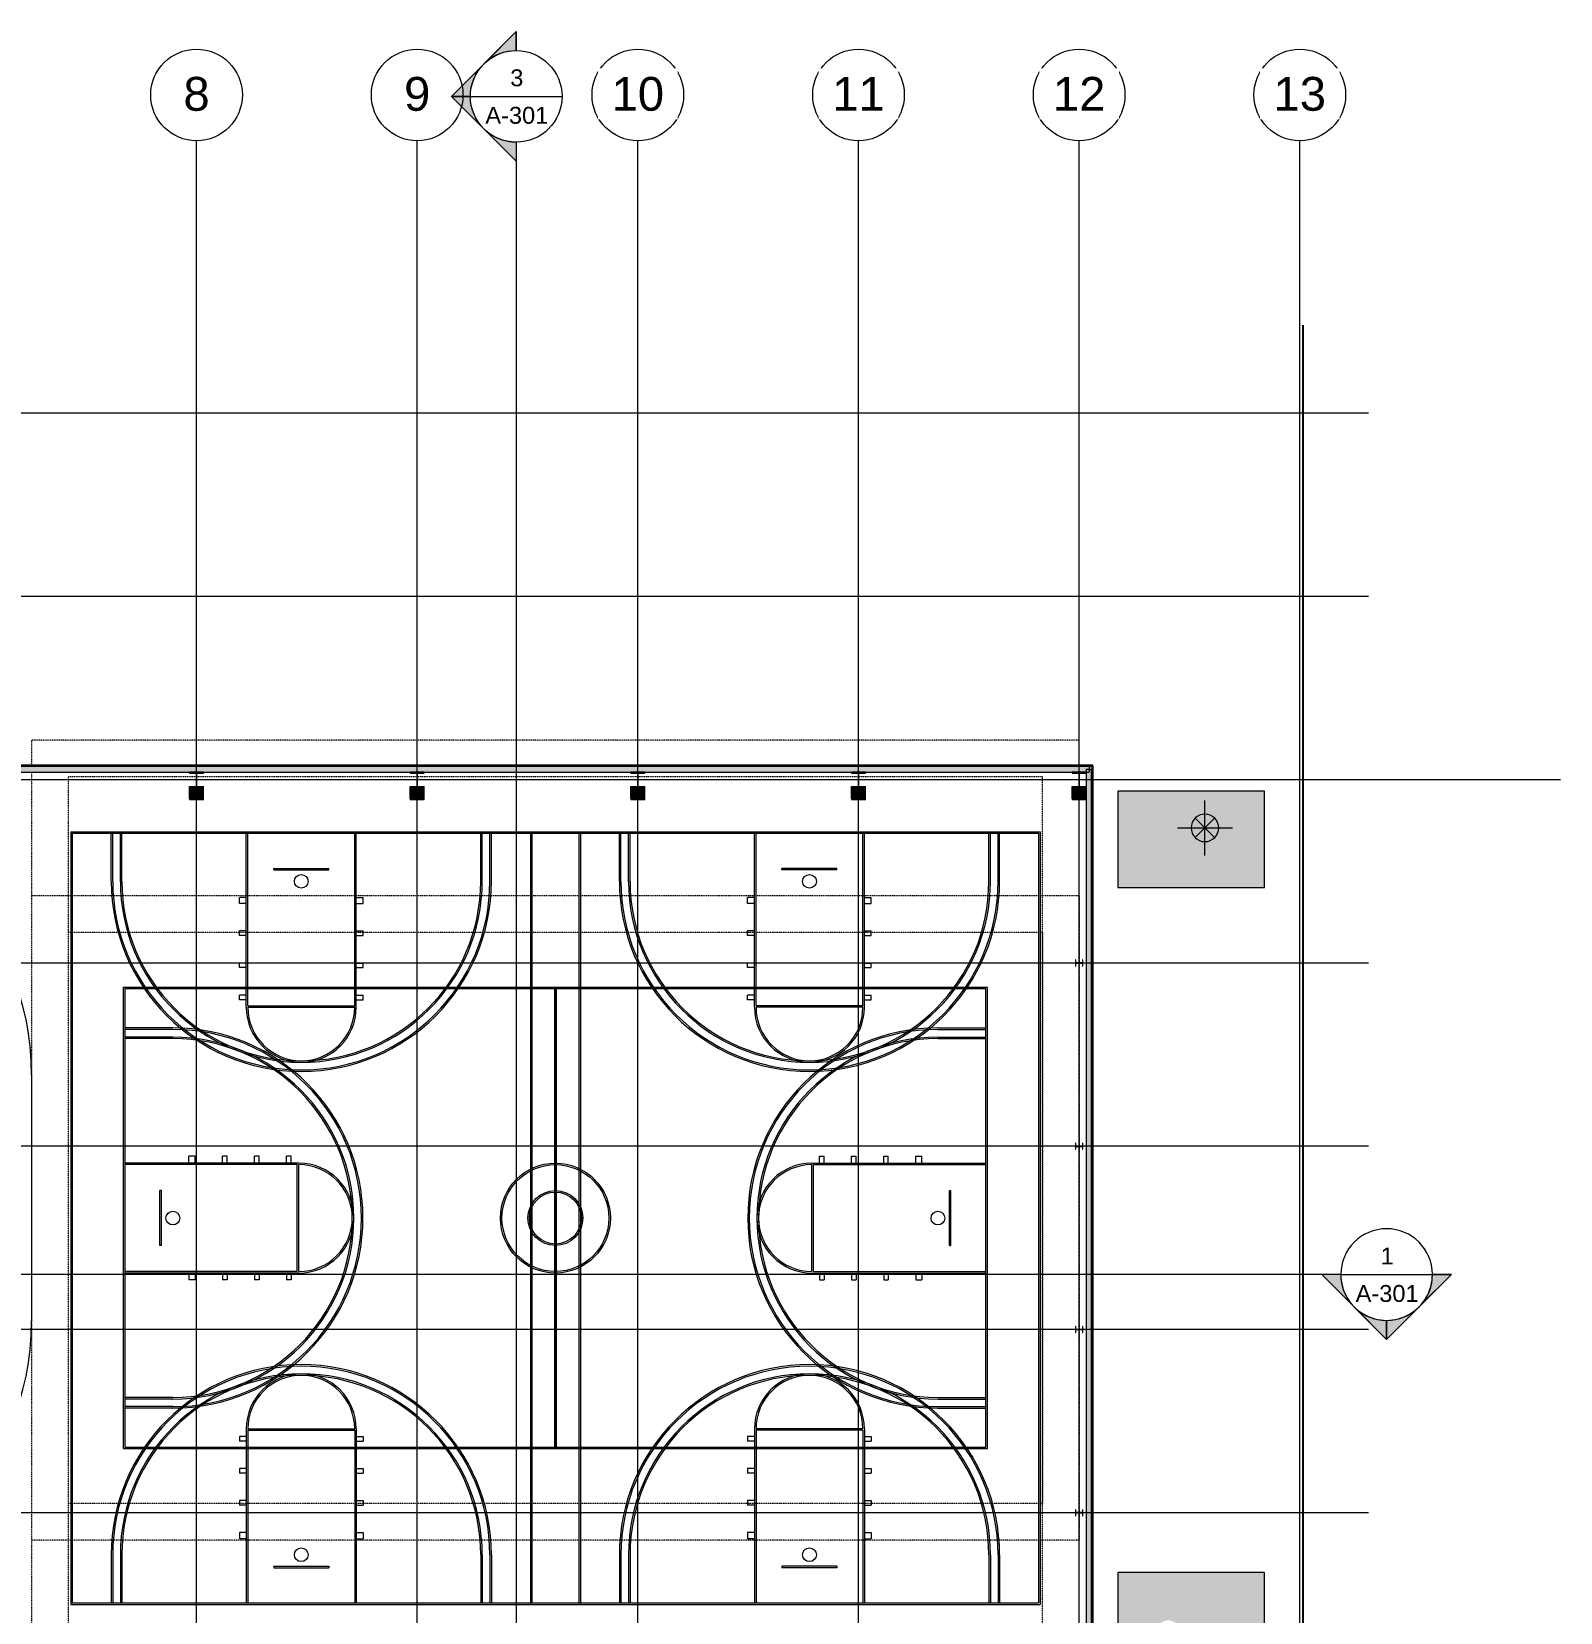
# Model space of a CAD drawing. Header units: inches. Extents: x 22011 to 32682, y -23296 to -20170.
# Drawn here: x 30680 to 32682, y -22241 to -20170 of the extents above; entities that cross this region are included whole.
import ezdxf

# ---------------------------------------------------------------- set-up
doc = ezdxf.new("R2010")
doc.units = ezdxf.units.IN
doc.header["$MEASUREMENT"] = 0
for name, pattern in [('Dash 1_16_', [0.125, 0.0625, -0.0625]), ('Grid Line 1_2_', [0.875, 0.5, -0.125, 0.125, -0.125]), ('Hidden', [0.28125, 0.1875, -0.09375])]:
    doc.linetypes.add(name, pattern=pattern)
for name, color, linetype, lineweight in [('A-DETL', 90, 'Continuous', 9), ('A-PROP-SBCK', 71, 'Hidden', 25), ('A-WALL', 113, 'Continuous', 9), ('C-TOPO', 7, 'Continuous', 9), ('G-ANNO-SYMB', 111, 'Continuous', 9), ('M-EQPM', 50, 'Continuous', 9), ('M-HVAC-DUCT-ANNO', 70, 'Continuous', 9), ('M-HVAC-DUCT-CNTR', 70, 'Continuous', 9), ('S-BEAM', 12, 'Continuous', 9), ('S-COLS', 52, 'Continuous', 9), ('S-GRID', 1, 'Continuous', 9), ('S-GRID-IDEN', 1, 'Continuous', 9)]:
    doc.layers.add(name, color=color, linetype=linetype, lineweight=lineweight)
doc.styles.add('Arial', font='arial.ttf', dxfattribs={"height": 44.258982})
doc.styles.add('Arial_1', font='arial.ttf', dxfattribs={"height": 22.129491})
pattern_1 = [(45, (6076.408, 0), (-23.758788, 23.758788), []), (45, (6076.408, 36), (-23.758788, 23.758788), [])]

# ---------------------------------------------------------------- blocks, each defined once
blk = doc.blocks.new('Mechanical Equipment 1 - Mechanical Equipment 1-405455-Roof Low')
at = {"layer": 'M-EQPM'}
h = blk.add_hatch(color=256, dxfattribs=at)
h.paths.add_polyline_path([(26026.2, -22314.1), (26218.3, -22314.1), (26218.3, -22188.1), (26026.2, -22188.1), (26026.2, -22259.2)], flags=0)
h.paths.add_polyline_path([(26092.1, -22281), (26089.5, -22280.8), (26087, -22280.1), (26084.6, -22279), (26082.5, -22277.5), (26080.6, -22275.7), (26079.1, -22273.5), (26078, -22271.1), (26077.4, -22268.6), (26077.1, -22266), (26077.4, -22263.4), (26078, -22260.9), (26079.1, -22258.5), (26080.6, -22256.4), (26082.5, -22254.5), (26084.6, -22253), (26087, -22251.9), (26089.5, -22251.2), (26092.1, -22251), (26094.7, -22251.2), (26097.3, -22251.9), (26099.6, -22253), (26101.8, -22254.5), (26103.6, -22256.4), (26105.1, -22258.5), (26106.2, -22260.9), (26106.9, -22263.4), (26107.1, -22266), (26106.8, -22268.9), (26106.2, -22271.1), (26105.1, -22273.5), (26103.6, -22275.7), (26101.8, -22277.5), (26099.6, -22279), (26097.3, -22280.1), (26094.7, -22280.8)], flags=0)
for p, q in [((26218.3, -22188.1), (26026.2, -22188.1)), ((26026.2, -22188.1), (26026.2, -22314.1)), ((26218.3, -22314.1), (26218.3, -22188.1)), ((26026.2, -22314.1), (26218.3, -22314.1))]:
    blk.add_line(p, q, dxfattribs=at)
blk = doc.blocks.new('Mechanical Equipment 2 - Mechanical Equipment 1-405507-Roof Low')
at = {"layer": 'M-EQPM'}
blk.add_hatch(color=256, dxfattribs=at).paths.add_polyline_path([(26218.3, -22314.1), (26218.3, -22188.1), (26026.2, -22188.1), (26026.2, -22314.1), (26097.9, -22314.1)], flags=0)
for p, q in [((26218.3, -22188.1), (26026.2, -22188.1)), ((26026.2, -22188.1), (26026.2, -22314.1)), ((26218.3, -22314.1), (26218.3, -22188.1)), ((26026.2, -22314.1), (26218.3, -22314.1))]:
    blk.add_line(p, q, dxfattribs=at)
blk = doc.blocks.new('Girt_Z - 8_D-559302-Roof Low')
at = {"layer": 'S-BEAM'}
blk.add_hatch(color=256, dxfattribs=at).paths.add_polyline_path([(25992.4, -22339.1), (25992.5, -22339.1), (25992.4, -22336.7)], flags=0)
blk.add_line((25992.5, -22339.1), (25992.5, -21143.6), dxfattribs=at)
blk = doc.blocks.new('Girt_Z - 8_D-559303-Roof Low')
at = {"layer": 'S-BEAM'}
for points in [[(25988.4, -21132.6), (25988.4, -21132.1), (22792, -21132.1), (22792, -21132.6), (25964.9, -21132.6)], [(25988.4, -21139.9), (25988.4, -21132.7), (22792, -21132.7), (22792, -21139.9), (25981.6, -21139.9)], [(25988.4, -21132.7), (25988.4, -21132.6), (25964.9, -21132.7)], [(25964.9, -21140.1), (25984.5, -21140), (25984.6, -21139.9), (24369, -21139.9), (22792, -21140), (22792, -21140.1), (25831.9, -21140.1)]]:
    blk.add_hatch(color=256, dxfattribs=at).paths.add_polyline_path(points, flags=0)
for p, q in [((25988.4, -21132.1), (22792, -21132.1)), ((25988.4, -21132.6), (22792, -21132.6)), ((25988.4, -21132.7), (22792, -21132.7)), ((25988.4, -21132.1), (25988.4, -21132.6)), ((25988.4, -21132.6), (25988.4, -21132.7)), ((25988.4, -21132.7), (25988.4, -21139.9)), ((22792, -21140.1), (25988.4, -21140.1))]:
    blk.add_line(p, q, dxfattribs=at)
blk = doc.blocks.new('Girt_Z - 8_D-559299-Roof Low')
at = {"layer": 'S-BEAM'}
for points in [[(25991.7, -22364.1), (25991.7, -21136.1), (25984.6, -21136.1), (25984.6, -22364.1)], [(25992.4, -22364.1), (25992.4, -21136.1), (25991.8, -21136.1), (25991.8, -22364.1)], [(25984.6, -22360.2), (25984.5, -21140), (25984.4, -21140.1), (25984.4, -22360.1), (25984.5, -22360.1)], [(25991.7, -22364.1), (25991.8, -22364.1), (25991.7, -22356.1)]]:
    blk.add_hatch(color=256, dxfattribs=at).paths.add_polyline_path(points, flags=0)
for p, q in [((25984.4, -21136.1), (25984.4, -22364.1)), ((25984.6, -21136.1), (25991.7, -21136.1)), ((25991.7, -21136.1), (25991.8, -21136.1)), ((25991.7, -22364.1), (25991.7, -21136.1)), ((25991.8, -21136.1), (25992.4, -21136.1)), ((25991.8, -22364.1), (25991.8, -21136.1)), ((25992.4, -22364.1), (25992.4, -21136.1)), ((25991.7, -22364.1), (25984.6, -22364.1)), ((25991.8, -22364.1), (25991.7, -22364.1)), ((25992.4, -22364.1), (25991.8, -22364.1))]:
    blk.add_line(p, q, dxfattribs=at)
blk = doc.blocks.new('Grid - Grid Head - Circle-14747-Roof Low')
at = {"layer": 'S-GRID-IDEN'}
blk.add_circle((0, 0), 0.25, dxfattribs=at)
blk = doc.blocks.new('Section - Section Head - Filled-1526-Roof Low')
at = {"layer": 'G-ANNO-SYMB'}
h = blk.add_hatch(color=256, dxfattribs=at)
edge = h.paths.add_edge_path(flags=0)
edge.add_line((-0.4268, 0.1768), (-0.25, 0.3536))
edge.add_line((-0.25, 0.3536), (-0.25, 0.25))
edge.add_arc((-0.25, 0), 0.25, 90, 135)
h = blk.add_hatch(color=256, dxfattribs=at)
edge = h.paths.add_edge_path(flags=0)
edge.add_arc((-0.25, 0), 0.25, 45, 90)
edge.add_line((-0.25, 0.25), (-0.25, 0.3536))
edge.add_line((-0.25, 0.3536), (-0.0732, 0.1768))
h = blk.add_hatch(color=256, dxfattribs=at)
edge = h.paths.add_edge_path(flags=0)
edge.add_arc((-0.25, 0), 0.2503, 137.9216, 180)
edge.add_line((-0.5003, 0), (-0.6036, 0))
edge.add_line((-0.6036, 0), (-0.4358, 0.1678))
h = blk.add_hatch(color=256, dxfattribs=at)
edge = h.paths.add_edge_path(flags=0)
edge.add_line((-0.0642, 0.1678), (0.1036, 0))
edge.add_line((0.1036, 0), (0.0003, 0))
edge.add_arc((-0.25, 0), 0.2503, 0, 42.0784)
for p, q in [((-0.25, 0.3536), (-0.6036, 0)), ((-0.25, 0.3536), (-0.4268, 0.1768)), ((-0.25, 0.3536), (0.1036, 0)), ((-0.25, 0.25), (-0.25, 0.3536)), ((-0.0732, 0.1768), (-0.25, 0.3536)), ((-0.25, 0.3536), (-0.25, 0.25)), ((-0.4358, 0.1678), (-0.6036, 0)), ((0.1036, 0), (-0.0642, 0.1678)), ((-0.6036, 0), (-0.5003, 0)), ((0.0003, 0), (0.1036, 0)), ((-0.5, 0), (-0.6036, 0)), ((0, 0), (0.1036, 0))]:
    blk.add_line(p, q, dxfattribs=at)
for radius, start, end in [(0.25, 360, 180), (0.25, 90, 135), (0.25, 45, 90), (0.2503, 137.9216, 180), (0.2503, 0, 42.0784), (0.25, 180, 360)]:
    blk.add_arc((-0.25, 0), radius, start, end, dxfattribs=at)

msp = doc.modelspace()

# ---------------------------------------------------------------- hatches: boundary and pattern name
at = {"layer": 'A-WALL', "transparency": 33554611}
for points in [[(32068.8, -21132.1), (32069.6, -21132.1), (32069.6, -21131.3), (28859.9, -21131.3), (28859.9, -21132.1), (32064.8, -21132.1)], [(32068.8, -22368.1), (32069.6, -22368.1), (32069.6, -21132.1), (32068.8, -21132.1), (32068.8, -22365.7)]]:
    msp.add_hatch(color=256, dxfattribs=at).paths.add_polyline_path(points, flags=0)
at = {"layer": 'M-HVAC-DUCT-ANNO'}
msp.add_hatch(color=256, dxfattribs=at).paths.add_polyline_path([(32218.1, -21231), (32221, -21230.5), (32223.8, -21229.5), (32226.5, -21228.1), (32228.8, -21226.3), (32230.8, -21224.1), (32232.4, -21221.6), (32233.6, -21218.9), (32234.4, -21216), (32234.6, -21213.1), (32234.4, -21210.1), (32233.6, -21207.2), (32232.4, -21204.5), (32230.8, -21202), (32228.8, -21199.8), (32226.5, -21198), (32223.8, -21196.6), (32221, -21195.6), (32218.1, -21195.1), (32215.1, -21195.1), (32212.2, -21195.6), (32209.4, -21196.6), (32206.8, -21198), (32204.4, -21199.8), (32202.4, -21202), (32200.8, -21204.5), (32199.6, -21207.2), (32198.9, -21210.1), (32198.6, -21213.1), (32198.9, -21216), (32199.6, -21218.9), (32200.8, -21221.6), (32202.4, -21224.1), (32204.4, -21226.3), (32206.8, -21228.1), (32209.4, -21229.5), (32212.2, -21230.5), (32215.1, -21231)], flags=0)
at = {"layer": 'S-COLS'}
h = msp.add_hatch(dxfattribs=at)
h.set_pattern_fill('FP_3', color=256, style=0, pattern_type=2)
h.set_pattern_definition(pattern_1)
h.paths.add_polyline_path([(30904.8, -21141.3), (30904.8, -21140.1), (30886.8, -21140.1), (30886.8, -21141.3)], flags=0)
h = msp.add_hatch(dxfattribs=at)
h.set_pattern_fill('FP_3', color=256, style=0, pattern_type=2)
h.set_pattern_definition(pattern_1)
h.paths.add_polyline_path([(30896.4, -21174.8), (30896.4, -21141.3), (30895.2, -21141.3), (30895.2, -21174.8)], flags=0)
h = msp.add_hatch(dxfattribs=at)
h.set_pattern_fill('FP_3', color=256, style=0, pattern_type=2)
h.set_pattern_definition(pattern_1)
h.paths.add_polyline_path([(31193.8, -21141.3), (31193.8, -21140.1), (31175.8, -21140.1), (31175.8, -21141.3)], flags=0)
h = msp.add_hatch(dxfattribs=at)
h.set_pattern_fill('FP_3', color=256, style=0, pattern_type=2)
h.set_pattern_definition(pattern_1)
h.paths.add_polyline_path([(31185.4, -21174.8), (31185.4, -21141.3), (31184.2, -21141.3), (31184.2, -21174.8)], flags=0)
h = msp.add_hatch(dxfattribs=at)
h.set_pattern_fill('FP_3', color=256, style=0, pattern_type=2)
h.set_pattern_definition(pattern_1)
h.paths.add_polyline_path([(31482.8, -21141.3), (31482.8, -21140.1), (31464.8, -21140.1), (31464.8, -21141.3)], flags=0)
h = msp.add_hatch(dxfattribs=at)
h.set_pattern_fill('FP_3', color=256, style=0, pattern_type=2)
h.set_pattern_definition(pattern_1)
h.paths.add_polyline_path([(31474.4, -21174.8), (31474.4, -21141.3), (31473.2, -21141.3), (31473.2, -21174.8)], flags=0)
h = msp.add_hatch(dxfattribs=at)
h.set_pattern_fill('FP_3', color=256, style=0, pattern_type=2)
h.set_pattern_definition(pattern_1)
h.paths.add_polyline_path([(31763.4, -21174.8), (31763.4, -21141.3), (31762.2, -21141.3), (31762.2, -21174.8)], flags=0)
h = msp.add_hatch(dxfattribs=at)
h.set_pattern_fill('FP_3', color=256, style=0, pattern_type=2)
h.set_pattern_definition(pattern_1)
h.paths.add_polyline_path([(32052.4, -21174.8), (32052.4, -21141.3), (32051.2, -21141.3), (32051.2, -21174.8)], flags=0)
h = msp.add_hatch(color=256, dxfattribs=at)
h.paths.add_polyline_path([(30895.2, -21174.8), (30895.2, -21158.8), (30886.8, -21158.8), (30886.8, -21174.8)], flags=0)
h.paths.add_polyline_path([(30904.8, -21174.8), (30904.8, -21158.8), (30896.4, -21158.8), (30896.4, -21174.8)], flags=0)
h = msp.add_hatch(dxfattribs=at)
h.set_pattern_fill('FP_3', color=256, style=0, pattern_type=2)
h.set_pattern_definition(pattern_1)
h.paths.add_polyline_path([(30904.8, -21176.1), (30904.8, -21174.8), (30886.8, -21174.8), (30886.8, -21176.1)], flags=0)
h = msp.add_hatch(color=256, dxfattribs=at)
h.paths.add_polyline_path([(31184.2, -21174.8), (31184.2, -21158.8), (31175.8, -21158.8), (31175.8, -21174.8)], flags=0)
h.paths.add_polyline_path([(31193.8, -21174.8), (31193.8, -21158.8), (31185.4, -21158.8), (31185.4, -21174.8)], flags=0)
h = msp.add_hatch(dxfattribs=at)
h.set_pattern_fill('FP_3', color=256, style=0, pattern_type=2)
h.set_pattern_definition(pattern_1)
h.paths.add_polyline_path([(31193.8, -21176.1), (31193.8, -21174.8), (31175.8, -21174.8), (31175.8, -21176.1)], flags=0)
h = msp.add_hatch(color=256, dxfattribs=at)
h.paths.add_polyline_path([(31473.2, -21174.8), (31473.2, -21158.8), (31464.8, -21158.8), (31464.8, -21174.8)], flags=0)
h.paths.add_polyline_path([(31482.8, -21174.8), (31482.8, -21158.8), (31474.4, -21158.8), (31474.4, -21174.8)], flags=0)
h = msp.add_hatch(dxfattribs=at)
h.set_pattern_fill('FP_3', color=256, style=0, pattern_type=2)
h.set_pattern_definition(pattern_1)
h.paths.add_polyline_path([(31482.8, -21176.1), (31482.8, -21174.8), (31464.8, -21174.8), (31464.8, -21176.1)], flags=0)
h = msp.add_hatch(color=256, dxfattribs=at)
h.paths.add_polyline_path([(31762.2, -21174.8), (31762.2, -21158.8), (31753.8, -21158.8), (31753.8, -21174.8)], flags=0)
h.paths.add_polyline_path([(31771.8, -21174.8), (31771.8, -21158.8), (31763.4, -21158.8), (31763.4, -21174.8)], flags=0)
h = msp.add_hatch(dxfattribs=at)
h.set_pattern_fill('FP_3', color=256, style=0, pattern_type=2)
h.set_pattern_definition(pattern_1)
h.paths.add_polyline_path([(31771.8, -21176.1), (31771.8, -21174.8), (31753.8, -21174.8), (31753.8, -21176.1)], flags=0)
h = msp.add_hatch(color=256, dxfattribs=at)
h.paths.add_polyline_path([(32042.8, -21174.8), (32051.2, -21174.8), (32051.2, -21158.8), (32042.8, -21158.8), (32042.8, -21174.7)], flags=0)
h.paths.add_polyline_path([(32052.4, -21174.8), (32060.8, -21174.8), (32060.8, -21158.8), (32052.4, -21158.8), (32052.4, -21174.7)], flags=0)
h = msp.add_hatch(dxfattribs=at)
h.set_pattern_fill('FP_3', color=256, style=0, pattern_type=2)
h.set_pattern_definition(pattern_1)
h.paths.add_polyline_path([(32060.8, -21176.1), (32060.8, -21174.8), (32042.8, -21174.8), (32042.8, -21176.1)], flags=0)
h = msp.add_hatch(dxfattribs=at)
h.set_pattern_fill('FP_3', color=256, style=0, pattern_type=2)
h.set_pattern_definition(pattern_1)
h.paths.add_polyline_path([(32056.7, -21634), (32056.7, -21626.1), (32056.2, -21626.1), (32056.2, -21629.2), (32056, -21629.7), (32055.5, -21629.9), (32048.1, -21629.9), (32047.6, -21629.7), (32047.4, -21629.2), (32047.4, -21626.1), (32046.9, -21626.1), (32046.9, -21634), (32047.4, -21634), (32047.4, -21630.9), (32047.6, -21630.4), (32048.1, -21630.2), (32055.5, -21630.2), (32056, -21630.4), (32056.2, -21630.9), (32056.2, -21634)], flags=0)
h = msp.add_hatch(dxfattribs=at)
h.set_pattern_fill('FP_3', color=256, style=0, pattern_type=2)
h.set_pattern_definition(pattern_1)
h.paths.add_polyline_path([(32056.7, -21874), (32056.7, -21866.1), (32056.2, -21866.1), (32056.2, -21869.2), (32056, -21869.7), (32055.5, -21869.9), (32048.1, -21869.9), (32047.6, -21869.7), (32047.4, -21869.2), (32047.4, -21866.1), (32046.9, -21866.1), (32046.9, -21874), (32047.4, -21874), (32047.4, -21870.9), (32047.6, -21870.4), (32048.1, -21870.2), (32055.5, -21870.2), (32056, -21870.4), (32056.2, -21870.9), (32056.2, -21874)], flags=0)
h = msp.add_hatch(dxfattribs=at)
h.set_pattern_fill('FP_3', color=256, style=0, pattern_type=2)
h.set_pattern_definition(pattern_1)
h.paths.add_polyline_path([(32056.7, -22114), (32056.7, -22106.1), (32056.2, -22106.1), (32056.2, -22109.2), (32056, -22109.7), (32055.5, -22109.9), (32048.1, -22109.9), (32047.6, -22109.7), (32047.4, -22109.2), (32047.4, -22106.1), (32046.9, -22106.1), (32046.9, -22114), (32047.4, -22114), (32047.4, -22110.9), (32047.6, -22110.4), (32048.1, -22110.2), (32055.5, -22110.2), (32056, -22110.4), (32056.2, -22110.9), (32056.2, -22114)], flags=0)

# ---------------------------------------------------------------- linework, layer by layer
at = {"layer": 'A-DETL', "linetype": 'Dash 1_16_'}
for p, q in [((32051.8, -21098.1), (30679.8, -21098.1)), ((30679.8, -21098.1), (30679.8, -21132.1)), ((32051.8, -21132.1), (32051.8, -21098.1)), ((30679.8, -21140.1), (30679.8, -22350.1)), ((30727.8, -21146.1), (30727.8, -22302.1)), ((32003.8, -21146.1), (30727.8, -21146.1)), ((32003.8, -22302.1), (32003.8, -21146.1)), ((32051.8, -21158.8), (32051.8, -21140.1)), ((32051.8, -22324), (32051.8, -21174.8)), ((32051.8, -21302.1), (30679.8, -21302.1)), ((30679.8, -21302.1), (30679.8, -22146.1)), ((32051.8, -21302.1), (32051.8, -22146.1)), ((32003.8, -21350.1), (30727.8, -21350.1)), ((30727.8, -21350.1), (30727.8, -22098.1)), ((32003.8, -21350.1), (32003.8, -22098.1)), ((32003.8, -22098.1), (30727.8, -22098.1)), ((32051.8, -22146.1), (30679.8, -22146.1))]:
    msp.add_line(p, q, dxfattribs=at)
at = {"layer": 'A-DETL'}
for p, q in [((30731, -21218.1), (32000.6, -21218.1)), ((30731, -21218.1), (30731, -22230.1)), ((30733, -21220.1), (30733, -22228.1)), ((30733, -21220.1), (31998.6, -21220.1)), ((30784, -21283.1), (30784, -21220.1)), ((30786, -21283.1), (30786, -21220.1)), ((30796, -21283.1), (30796, -21220.1)), ((30798, -21283.1), (30798, -21220.1)), ((30961, -21448.1), (30961, -21220.1)), ((30963, -21446.1), (30963, -21220.1)), ((31103, -21446.1), (31103, -21220.1)), ((31105, -21448.1), (31105, -21220.1)), ((31268, -21283.1), (31268, -21220.1)), ((31270, -21283.1), (31270, -21220.1)), ((31280, -21283.1), (31280, -21220.1)), ((31282, -21283.1), (31282, -21220.1)), ((31333, -21218.1), (31333, -22230.1)), ((31335, -21220.1), (31335, -22228.1)), ((31396.6, -21220.1), (31396.6, -22228.1)), ((31398.6, -21218.1), (31398.6, -22230.1)), ((31449.6, -21283.1), (31449.6, -21220.1)), ((31451.6, -21283.1), (31451.6, -21220.1)), ((31461.6, -21283.1), (31461.6, -21220.1)), ((31463.6, -21283.1), (31463.6, -21220.1)), ((31626.6, -21448.1), (31626.6, -21220.1)), ((31628.6, -21446.1), (31628.6, -21220.1)), ((31768.6, -21446.1), (31768.6, -21220.1)), ((31770.6, -21448.1), (31770.6, -21220.1)), ((31933.6, -21283.1), (31933.6, -21220.1)), ((31935.6, -21283.1), (31935.6, -21220.1)), ((31945.6, -21283.1), (31945.6, -21220.1)), ((31947.6, -21283.1), (31947.6, -21220.1)), ((31998.6, -21220.1), (31998.6, -22228.1)), ((32000.6, -21218.1), (32000.6, -22230.1)), ((30997, -21266.1), (31069, -21266.1)), ((30997, -21268.1), (30997, -21266.1)), ((30997, -21268.1), (31069, -21268.1)), ((31069, -21268.1), (31069, -21266.1)), ((31734.6, -21266.1), (31662.6, -21266.1)), ((31662.6, -21268.1), (31662.6, -21266.1)), ((31734.6, -21268.1), (31662.6, -21268.1)), ((31734.6, -21268.1), (31734.6, -21266.1)), ((30961, -21304.1), (30952, -21304.1)), ((30952, -21312.1), (30952, -21304.1)), ((30961, -21312.1), (30952, -21312.1)), ((31105, -21304.1), (31114, -21304.1)), ((31105, -21312.1), (31114, -21312.1)), ((31114, -21312.1), (31114, -21304.1)), ((31626.6, -21304.1), (31617.6, -21304.1)), ((31617.6, -21312.1), (31617.6, -21304.1)), ((31626.6, -21312.1), (31617.6, -21312.1)), ((31770.6, -21304.1), (31779.6, -21304.1)), ((31770.6, -21312.1), (31779.6, -21312.1)), ((31779.6, -21312.1), (31779.6, -21304.1)), ((30961, -21348.1), (30952, -21348.1)), ((30952, -21354.1), (30952, -21348.1)), ((30961, -21354.1), (30952, -21354.1)), ((31105, -21348.1), (31114, -21348.1)), ((31105, -21354.1), (31114, -21354.1)), ((31114, -21354.1), (31114, -21348.1)), ((31626.6, -21348.1), (31617.6, -21348.1)), ((31617.6, -21354.1), (31617.6, -21348.1)), ((31626.6, -21354.1), (31617.6, -21354.1)), ((31770.6, -21348.1), (31779.6, -21348.1)), ((31770.6, -21354.1), (31779.6, -21354.1)), ((31779.6, -21354.1), (31779.6, -21348.1)), ((30961, -21390.1), (30952, -21390.1)), ((30952, -21396.1), (30952, -21390.1)), ((30961, -21396.1), (30952, -21396.1)), ((31105, -21390.1), (31114, -21390.1)), ((31105, -21396.1), (31114, -21396.1)), ((31114, -21396.1), (31114, -21390.1)), ((31626.6, -21390.1), (31617.6, -21390.1)), ((31617.6, -21396.1), (31617.6, -21390.1)), ((31626.6, -21396.1), (31617.6, -21396.1)), ((31770.6, -21390.1), (31779.6, -21390.1)), ((31770.6, -21396.1), (31779.6, -21396.1)), ((31779.6, -21396.1), (31779.6, -21390.1)), ((31931.8, -21422.1), (30799.8, -21422.1)), ((30799.8, -21422.1), (30799.8, -22026.1)), ((30801.8, -21424.1), (30801.8, -22024.1)), ((31929.8, -21424.1), (30801.8, -21424.1)), ((31364.8, -21424.1), (31364.8, -22024.1)), ((31365.8, -21424.1), (31365.8, -22024.1)), ((31366.8, -21424.1), (31366.8, -22024.1)), ((31929.8, -22024.1), (31929.8, -21424.1)), ((31931.8, -22026.1), (31931.8, -21422.1)), ((30961, -21432.1), (30952, -21432.1)), ((30952, -21438.1), (30952, -21432.1)), ((30961, -21438.1), (30952, -21438.1)), ((30963, -21446.1), (31103, -21446.1)), ((30963, -21448.1), (31103, -21448.1)), ((31105, -21432.1), (31114, -21432.1)), ((31105, -21438.1), (31114, -21438.1)), ((31114, -21438.1), (31114, -21432.1)), ((31626.6, -21432.1), (31617.6, -21432.1)), ((31617.6, -21438.1), (31617.6, -21432.1)), ((31626.6, -21438.1), (31617.6, -21438.1)), ((31768.6, -21446.1), (31628.6, -21446.1)), ((31768.6, -21448.1), (31628.6, -21448.1)), ((31770.6, -21432.1), (31779.6, -21432.1)), ((31770.6, -21438.1), (31779.6, -21438.1)), ((31779.6, -21438.1), (31779.6, -21432.1)), ((30864.8, -21475.1), (30801.8, -21475.1)), ((30864.8, -21477.1), (30801.8, -21477.1)), ((30864.8, -21487.1), (30801.8, -21487.1)), ((30864.8, -21489.1), (30801.8, -21489.1)), ((31866.8, -21475.1), (31929.8, -21475.1)), ((31866.8, -21477.1), (31929.8, -21477.1)), ((31866.8, -21487.1), (31929.8, -21487.1)), ((31866.8, -21489.1), (31929.8, -21489.1)), ((30679.8, -21536.8), (30679.8, -21858.8)), ((31029.8, -21652.1), (30801.8, -21652.1)), ((31027.8, -21654.1), (30801.8, -21654.1)), ((30885.8, -21652.1), (30885.8, -21643.1)), ((30893.8, -21643.1), (30885.8, -21643.1)), ((30893.8, -21652.1), (30893.8, -21643.1)), ((30929.8, -21652.1), (30929.8, -21643.1)), ((30935.8, -21643.1), (30929.8, -21643.1)), ((30935.8, -21652.1), (30935.8, -21643.1)), ((30971.8, -21652.1), (30971.8, -21643.1)), ((30977.8, -21643.1), (30971.8, -21643.1)), ((30977.8, -21652.1), (30977.8, -21643.1)), ((31013.8, -21652.1), (31013.8, -21643.1)), ((31019.8, -21643.1), (31013.8, -21643.1)), ((31019.8, -21652.1), (31019.8, -21643.1)), ((31027.8, -21794.1), (31027.8, -21654.1)), ((31029.8, -21794.1), (31029.8, -21654.1)), ((31701.8, -21652.1), (31929.8, -21652.1)), ((31701.8, -21794.1), (31701.8, -21654.1)), ((31703.8, -21794.1), (31703.8, -21654.1)), ((31703.8, -21654.1), (31929.8, -21654.1)), ((31711.8, -21643.1), (31717.8, -21643.1)), ((31711.8, -21652.1), (31711.8, -21643.1)), ((31717.8, -21652.1), (31717.8, -21643.1)), ((31753.8, -21643.1), (31759.8, -21643.1)), ((31753.8, -21652.1), (31753.8, -21643.1)), ((31759.8, -21652.1), (31759.8, -21643.1)), ((31795.8, -21643.1), (31801.8, -21643.1)), ((31795.8, -21652.1), (31795.8, -21643.1)), ((31801.8, -21652.1), (31801.8, -21643.1)), ((31837.8, -21643.1), (31845.8, -21643.1)), ((31837.8, -21652.1), (31837.8, -21643.1)), ((31845.8, -21652.1), (31845.8, -21643.1)), ((30847.8, -21760.1), (30847.8, -21688.1)), ((30849.8, -21688.1), (30847.8, -21688.1)), ((30849.8, -21760.1), (30849.8, -21688.1)), ((31881.8, -21760.1), (31881.8, -21688.1)), ((31881.8, -21688.1), (31883.8, -21688.1)), ((31883.8, -21760.1), (31883.8, -21688.1)), ((30849.8, -21760.1), (30847.8, -21760.1)), ((31881.8, -21760.1), (31883.8, -21760.1)), ((31027.8, -21794.1), (30801.8, -21794.1)), ((31029.8, -21796.1), (30801.8, -21796.1)), ((30885.8, -21796.1), (30885.8, -21805.1)), ((30893.8, -21796.1), (30893.8, -21805.1)), ((30929.8, -21796.1), (30929.8, -21805.1)), ((30935.8, -21796.1), (30935.8, -21805.1)), ((30971.8, -21796.1), (30971.8, -21805.1)), ((30977.8, -21796.1), (30977.8, -21805.1)), ((31013.8, -21796.1), (31013.8, -21805.1)), ((31019.8, -21796.1), (31019.8, -21805.1)), ((31701.8, -21796.1), (31929.8, -21796.1)), ((31703.8, -21794.1), (31929.8, -21794.1)), ((31711.8, -21796.1), (31711.8, -21805.1)), ((31717.8, -21796.1), (31717.8, -21805.1)), ((31753.8, -21796.1), (31753.8, -21805.1)), ((31759.8, -21796.1), (31759.8, -21805.1)), ((31795.8, -21796.1), (31795.8, -21805.1)), ((31801.8, -21796.1), (31801.8, -21805.1)), ((31837.8, -21796.1), (31837.8, -21805.1)), ((31845.8, -21796.1), (31845.8, -21805.1)), ((30893.8, -21805.1), (30885.8, -21805.1)), ((30935.8, -21805.1), (30929.8, -21805.1)), ((30977.8, -21805.1), (30971.8, -21805.1)), ((31019.8, -21805.1), (31013.8, -21805.1)), ((31711.8, -21805.1), (31717.8, -21805.1)), ((31753.8, -21805.1), (31759.8, -21805.1)), ((31795.8, -21805.1), (31801.8, -21805.1)), ((31837.8, -21805.1), (31845.8, -21805.1)), ((30864.8, -21959.1), (30801.8, -21959.1)), ((30864.8, -21961.1), (30801.8, -21961.1)), ((31866.8, -21959.1), (31929.8, -21959.1)), ((31866.8, -21961.1), (31929.8, -21961.1)), ((30864.8, -21971.1), (30801.8, -21971.1)), ((30864.8, -21973.1), (30801.8, -21973.1)), ((31866.8, -21971.1), (31929.8, -21971.1)), ((31866.8, -21973.1), (31929.8, -21973.1)), ((30961, -22000.1), (30961, -22228.1)), ((30963, -22000.1), (31103, -22000.1)), ((30963, -22002.1), (31103, -22002.1)), ((30963, -22002.1), (30963, -22228.1)), ((31103, -22002.1), (31103, -22228.1)), ((31105, -22000.1), (31105, -22228.1)), ((31626.6, -22000.1), (31626.6, -22228.1)), ((31768.6, -22000.1), (31628.6, -22000.1)), ((31768.6, -22002.1), (31628.6, -22002.1)), ((31628.6, -22002.1), (31628.6, -22228.1)), ((31768.6, -22002.1), (31768.6, -22228.1)), ((31770.6, -22000.1), (31770.6, -22228.1)), ((30799.8, -22026.1), (31931.8, -22026.1)), ((30801.8, -22024.1), (31929.8, -22024.1)), ((30952, -22010.1), (30952, -22016.1)), ((30961, -22010.1), (30952, -22010.1)), ((30961, -22016.1), (30952, -22016.1)), ((31105, -22010.1), (31114, -22010.1)), ((31105, -22016.1), (31114, -22016.1)), ((31114, -22010.1), (31114, -22016.1)), ((31617.6, -22010.1), (31617.6, -22016.1)), ((31626.6, -22010.1), (31617.6, -22010.1)), ((31626.6, -22016.1), (31617.6, -22016.1)), ((31770.6, -22010.1), (31779.6, -22010.1)), ((31770.6, -22016.1), (31779.6, -22016.1)), ((31779.6, -22010.1), (31779.6, -22016.1)), ((30952, -22052.1), (30952, -22058.1)), ((30961, -22052.1), (30952, -22052.1)), ((30961, -22058.1), (30952, -22058.1)), ((31105, -22052.1), (31114, -22052.1)), ((31105, -22058.1), (31114, -22058.1)), ((31114, -22052.1), (31114, -22058.1)), ((31617.6, -22052.1), (31617.6, -22058.1)), ((31626.6, -22052.1), (31617.6, -22052.1)), ((31626.6, -22058.1), (31617.6, -22058.1)), ((31770.6, -22052.1), (31779.6, -22052.1)), ((31770.6, -22058.1), (31779.6, -22058.1)), ((31779.6, -22052.1), (31779.6, -22058.1)), ((30952, -22094.1), (30952, -22100.1)), ((30961, -22094.1), (30952, -22094.1)), ((30961, -22100.1), (30952, -22100.1)), ((31105, -22094.1), (31114, -22094.1)), ((31105, -22100.1), (31114, -22100.1)), ((31114, -22094.1), (31114, -22100.1)), ((31617.6, -22094.1), (31617.6, -22100.1)), ((31626.6, -22094.1), (31617.6, -22094.1)), ((31626.6, -22100.1), (31617.6, -22100.1)), ((31770.6, -22094.1), (31779.6, -22094.1)), ((31770.6, -22100.1), (31779.6, -22100.1)), ((31779.6, -22094.1), (31779.6, -22100.1)), ((30952, -22136.1), (30952, -22144.1)), ((30961, -22136.1), (30952, -22136.1)), ((30961, -22144.1), (30952, -22144.1)), ((31105, -22136.1), (31114, -22136.1)), ((31105, -22144.1), (31114, -22144.1)), ((31114, -22136.1), (31114, -22144.1)), ((31617.6, -22136.1), (31617.6, -22144.1)), ((31626.6, -22136.1), (31617.6, -22136.1)), ((31626.6, -22144.1), (31617.6, -22144.1)), ((31770.6, -22136.1), (31779.6, -22136.1)), ((31770.6, -22144.1), (31779.6, -22144.1)), ((31779.6, -22136.1), (31779.6, -22144.1)), ((30784, -22165.1), (30784, -22228.1)), ((30786, -22165.1), (30786, -22228.1)), ((30796, -22165.1), (30796, -22228.1)), ((30798, -22165.1), (30798, -22228.1)), ((31268, -22165.1), (31268, -22228.1)), ((31270, -22165.1), (31270, -22228.1)), ((31280, -22165.1), (31280, -22228.1)), ((31282, -22165.1), (31282, -22228.1)), ((31449.6, -22165.1), (31449.6, -22228.1)), ((31451.6, -22165.1), (31451.6, -22228.1)), ((31461.6, -22165.1), (31461.6, -22228.1)), ((31463.6, -22165.1), (31463.6, -22228.1)), ((31933.6, -22165.1), (31933.6, -22228.1)), ((31935.6, -22165.1), (31935.6, -22228.1)), ((31945.6, -22165.1), (31945.6, -22228.1)), ((31947.6, -22165.1), (31947.6, -22228.1)), ((30997, -22180.1), (31069, -22180.1)), ((30997, -22180.1), (30997, -22182.1)), ((30997, -22182.1), (31069, -22182.1)), ((31069, -22180.1), (31069, -22182.1)), ((31734.6, -22180.1), (31662.6, -22180.1)), ((31662.6, -22180.1), (31662.6, -22182.1)), ((31734.6, -22182.1), (31662.6, -22182.1)), ((31734.6, -22180.1), (31734.6, -22182.1)), ((30731, -22230.1), (32000.6, -22230.1)), ((30733, -22228.1), (31998.6, -22228.1))]:
    msp.add_line(p, q, dxfattribs=at)
for centre, radius in [((31033, -21283.1), 9), ((31698.6, -21283.1), 9), ((31365.8, -21724.1), 72), ((31365.8, -21724.1), 70), ((31365.8, -21724.1), 36), ((31365.8, -21724.1), 34), ((30864.8, -21724.1), 9), ((31866.8, -21724.1), 9), ((31033, -22165.1), 9), ((31698.6, -22165.1), 9)]:
    msp.add_circle(centre, radius, dxfattribs=at)
for centre, radius, start, end in [((30319.8, -21536.8), 360, 0, 90), ((31033, -21283.1), 249, 180, 270), ((31033, -21283.1), 247, 180, 270), ((31033, -21283.1), 237, 180, 270), ((31033, -21283.1), 235, 180, 270), ((31033, -21283.1), 247, 270, 0), ((31033, -21283.1), 249, 270, 0), ((31033, -21283.1), 235, 270, 0), ((31033, -21283.1), 237, 270, 0), ((31698.6, -21283.1), 249, 180, 270), ((31698.6, -21283.1), 247, 180, 270), ((31698.6, -21283.1), 237, 180, 270), ((31698.6, -21283.1), 235, 180, 270), ((31698.6, -21283.1), 247, 270, 0), ((31698.6, -21283.1), 249, 270, 0), ((31698.6, -21283.1), 235, 270, 0), ((31698.6, -21283.1), 237, 270, 0), ((31033, -21448.1), 72, 180, 0), ((31033, -21448.1), 70, 180, 0), ((31698.6, -21448.1), 72, 180, 360), ((31698.6, -21448.1), 70, 180, 0), ((30864.8, -21724.1), 249, 0, 90), ((30864.8, -21724.1), 247, 0, 90), ((30864.8, -21724.1), 237, 0, 90), ((30864.8, -21724.1), 235, 0, 90), ((31866.8, -21724.1), 249, 90, 180), ((31866.8, -21724.1), 247, 90, 180), ((31866.8, -21724.1), 237, 90, 180), ((31866.8, -21724.1), 235, 90, 180), ((31029.8, -21724.1), 72, 270, 90), ((31029.8, -21724.1), 70, 270, 90), ((31701.8, -21724.1), 72, 90, 270), ((31701.8, -21724.1), 70, 90, 270), ((30864.8, -21724.1), 247, 270, 0), ((30864.8, -21724.1), 249, 270, 0), ((30864.8, -21724.1), 235, 270, 0), ((30864.8, -21724.1), 237, 270, 0), ((31866.8, -21724.1), 249, 180, 270), ((31866.8, -21724.1), 247, 180, 270), ((31866.8, -21724.1), 237, 180, 270), ((31866.8, -21724.1), 235, 180, 270), ((30319.8, -21858.8), 360, 270, 0), ((31033, -22165.1), 249, 90, 180), ((31033, -22165.1), 247, 90, 180), ((31033, -22165.1), 249, 360, 90), ((31033, -22165.1), 247, 360, 90), ((31698.6, -22165.1), 249, 90, 180), ((31698.6, -22165.1), 247, 90, 180), ((31698.6, -22165.1), 249, 0, 90), ((31698.6, -22165.1), 247, 0, 90), ((31033, -22165.1), 237, 90, 180), ((31033, -22165.1), 235, 90, 180), ((31033, -22000.1), 72, 0, 180), ((31033, -22000.1), 70, 0, 180), ((31033, -22165.1), 237, 360, 90), ((31033, -22165.1), 235, 360, 90), ((31698.6, -22165.1), 237, 90, 180), ((31698.6, -22165.1), 235, 90, 180), ((31698.6, -22000.1), 72, 0, 180), ((31698.6, -22000.1), 70, 360, 180), ((31698.6, -22165.1), 237, 0, 90), ((31698.6, -22165.1), 235, 0, 90)]:
    msp.add_arc(centre, radius, start, end, dxfattribs=at)
at = {"layer": 'A-PROP-SBCK'}
msp.add_line((32344.6, -20554.9), (32344.6, -22339.1), dxfattribs=at)
at = {"layer": 'A-WALL', "lineweight": 25}
for p, q in [((32069.6, -21131.3), (28859.1, -21131.3)), ((32064.8, -21132.1), (32068.8, -21132.1)), ((32068.8, -21132.1), (32068.8, -21135.9)), ((32069.6, -22368.8), (32069.6, -21131.3))]:
    msp.add_line(p, q, dxfattribs=at)
at = {"layer": 'C-TOPO'}
for p, q in [((28887, -21131.3), (32069.6, -21131.3)), ((32069.6, -21131.3), (32069.6, -21253.2)), ((32069.6, -21253.2), (32069.6, -22337.8))]:
    msp.add_line(p, q, dxfattribs=at)
at = {"layer": 'G-ANNO-SYMB'}
for p, q in [((31254.5, -20255.1), (31374.5, -20255.1)), ((31314.5, -20315.1), (31314.5, -23273.9)), ((32394.5, -21798.1), (28347.5, -21798.1)), ((32394.5, -21798.1), (32514.5, -21798.1))]:
    msp.add_line(p, q, dxfattribs=at)
at = {"layer": 'M-HVAC-DUCT-ANNO'}
for p, q in [((32203.9, -21200.3), (32229.3, -21225.8)), ((32229.3, -21200.3), (32203.9, -21225.8))]:
    msp.add_line(p, q, dxfattribs=at)
for start, end in [(0, 180), (180, 0)]:
    msp.add_arc((32216.6, -21213.1), 18, start, end, dxfattribs=at)
at = {"layer": 'M-HVAC-DUCT-CNTR'}
for p, q in [((32216.6, -21249.1), (32216.6, -21177.1)), ((32180.6, -21213.1), (32252.6, -21213.1))]:
    msp.add_line(p, q, dxfattribs=at)
at = {"layer": 'S-COLS', "lineweight": 15}
for p, q in [((30886.8, -21140.1), (30886.8, -21141.3)), ((30904.8, -21140.1), (30886.8, -21140.1)), ((30886.8, -21141.3), (30904.8, -21141.3)), ((30895.2, -21141.3), (30895.2, -21174.8)), ((30896.4, -21141.3), (30895.2, -21141.3)), ((30896.4, -21174.8), (30896.4, -21141.3)), ((30904.8, -21141.3), (30904.8, -21140.1)), ((31175.8, -21140.1), (31175.8, -21141.3)), ((31193.8, -21140.1), (31175.8, -21140.1)), ((31175.8, -21141.3), (31193.8, -21141.3)), ((31184.2, -21141.3), (31184.2, -21174.8)), ((31185.4, -21141.3), (31184.2, -21141.3)), ((31185.4, -21174.8), (31185.4, -21141.3)), ((31193.8, -21141.3), (31193.8, -21140.1)), ((31464.8, -21140.1), (31464.8, -21141.3)), ((31482.8, -21140.1), (31464.8, -21140.1)), ((31464.8, -21141.3), (31482.8, -21141.3)), ((31473.2, -21141.3), (31473.2, -21174.8)), ((31474.4, -21141.3), (31473.2, -21141.3)), ((31474.4, -21174.8), (31474.4, -21141.3)), ((31482.8, -21141.3), (31482.8, -21140.1)), ((31753.8, -21140.1), (31753.8, -21141.3)), ((31771.8, -21140.1), (31753.8, -21140.1)), ((31753.8, -21141.3), (31771.8, -21141.3)), ((31762.2, -21141.3), (31762.2, -21174.8)), ((31763.4, -21141.3), (31762.2, -21141.3)), ((31763.4, -21174.8), (31763.4, -21141.3)), ((31771.8, -21141.3), (31771.8, -21140.1)), ((32042.8, -21140.1), (32042.8, -21141.3)), ((32060.8, -21140.1), (32042.8, -21140.1)), ((32042.8, -21141.3), (32060.8, -21141.3)), ((32051.2, -21141.3), (32051.2, -21174.8)), ((32052.4, -21141.3), (32051.2, -21141.3)), ((32052.4, -21174.8), (32052.4, -21141.3)), ((32060.8, -21141.3), (32060.8, -21140.1)), ((30886.8, -21174.8), (30886.8, -21176.1)), ((30904.8, -21174.8), (30886.8, -21174.8)), ((30886.8, -21176.1), (30904.8, -21176.1)), ((30895.2, -21174.8), (30896.4, -21174.8)), ((30904.8, -21176.1), (30904.8, -21174.8)), ((31175.8, -21174.8), (31175.8, -21176.1)), ((31193.8, -21174.8), (31175.8, -21174.8)), ((31175.8, -21176.1), (31193.8, -21176.1)), ((31184.2, -21174.8), (31185.4, -21174.8)), ((31193.8, -21176.1), (31193.8, -21174.8)), ((31464.8, -21174.8), (31464.8, -21176.1)), ((31482.8, -21174.8), (31464.8, -21174.8)), ((31464.8, -21176.1), (31482.8, -21176.1)), ((31473.2, -21174.8), (31474.4, -21174.8)), ((31482.8, -21176.1), (31482.8, -21174.8)), ((31753.8, -21174.8), (31753.8, -21176.1)), ((31771.8, -21174.8), (31753.8, -21174.8)), ((31753.8, -21176.1), (31771.8, -21176.1)), ((31762.2, -21174.8), (31763.4, -21174.8)), ((31771.8, -21176.1), (31771.8, -21174.8)), ((32042.8, -21174.8), (32042.8, -21176.1)), ((32060.8, -21174.8), (32042.8, -21174.8)), ((32042.8, -21176.1), (32060.8, -21176.1)), ((32051.2, -21174.8), (32052.4, -21174.8)), ((32060.8, -21176.1), (32060.8, -21174.8)), ((32047.4, -21386.1), (32046.9, -21386.1)), ((32046.9, -21386.1), (32046.9, -21394)), ((32046.9, -21394), (32047.4, -21394)), ((32047.4, -21389.2), (32047.4, -21386.1)), ((32047.4, -21394), (32047.4, -21390.9)), ((32055.5, -21389.9), (32048.1, -21389.9)), ((32048.1, -21390.2), (32055.5, -21390.2)), ((32056.7, -21386.1), (32056.2, -21386.1)), ((32056.2, -21386.1), (32056.2, -21389.2)), ((32056.2, -21390.9), (32056.2, -21394)), ((32056.2, -21394), (32056.7, -21394)), ((32056.7, -21394), (32056.7, -21386.1)), ((32047.4, -21626.1), (32046.9, -21626.1)), ((32046.9, -21626.1), (32046.9, -21634)), ((32046.9, -21634), (32047.4, -21634)), ((32047.4, -21629.2), (32047.4, -21626.1)), ((32047.4, -21634), (32047.4, -21630.9)), ((32055.5, -21629.9), (32048.1, -21629.9)), ((32048.1, -21630.2), (32055.5, -21630.2)), ((32056.7, -21626.1), (32056.2, -21626.1)), ((32056.2, -21626.1), (32056.2, -21629.2)), ((32056.2, -21630.9), (32056.2, -21634)), ((32056.2, -21634), (32056.7, -21634)), ((32056.7, -21634), (32056.7, -21626.1)), ((32047.4, -21866.1), (32046.9, -21866.1)), ((32046.9, -21866.1), (32046.9, -21874)), ((32046.9, -21874), (32047.4, -21874)), ((32047.4, -21869.2), (32047.4, -21866.1)), ((32047.4, -21874), (32047.4, -21870.9)), ((32055.5, -21869.9), (32048.1, -21869.9)), ((32048.1, -21870.2), (32055.5, -21870.2)), ((32056.7, -21866.1), (32056.2, -21866.1)), ((32056.2, -21866.1), (32056.2, -21869.2)), ((32056.2, -21870.9), (32056.2, -21874)), ((32056.2, -21874), (32056.7, -21874)), ((32056.7, -21874), (32056.7, -21866.1)), ((32047.4, -22106.1), (32046.9, -22106.1)), ((32046.9, -22106.1), (32046.9, -22114)), ((32047.4, -22109.2), (32047.4, -22106.1)), ((32055.5, -22109.9), (32048.1, -22109.9)), ((32048.1, -22110.2), (32055.5, -22110.2)), ((32056.7, -22106.1), (32056.2, -22106.1)), ((32056.2, -22106.1), (32056.2, -22109.2)), ((32056.7, -22114), (32056.7, -22106.1)), ((32046.9, -22114), (32047.4, -22114)), ((32047.4, -22114), (32047.4, -22110.9)), ((32056.2, -22110.9), (32056.2, -22114)), ((32056.2, -22114), (32056.7, -22114))]:
    msp.add_line(p, q, dxfattribs=at)
at = {"layer": 'S-COLS'}
for p, q in [((30886.8, -21174.8), (30886.8, -21158.8)), ((30886.8, -21158.8), (30895.2, -21158.8)), ((30896.4, -21158.8), (30904.8, -21158.8)), ((30904.8, -21174.8), (30904.8, -21158.8)), ((31175.8, -21174.8), (31175.8, -21158.8)), ((31175.8, -21158.8), (31184.2, -21158.8)), ((31185.4, -21158.8), (31193.8, -21158.8)), ((31193.8, -21174.8), (31193.8, -21158.8)), ((31464.8, -21174.8), (31464.8, -21158.8)), ((31464.8, -21158.8), (31473.2, -21158.8)), ((31474.4, -21158.8), (31482.8, -21158.8)), ((31482.8, -21174.8), (31482.8, -21158.8)), ((31753.8, -21174.8), (31753.8, -21158.8)), ((31753.8, -21158.8), (31762.2, -21158.8)), ((31763.4, -21158.8), (31771.8, -21158.8)), ((31771.8, -21174.8), (31771.8, -21158.8)), ((32042.8, -21174.8), (32042.8, -21158.8)), ((32042.8, -21158.8), (32051.2, -21158.8)), ((32052.4, -21158.8), (32060.8, -21158.8))]:
    msp.add_line(p, q, dxfattribs=at)
at = {"layer": 'S-COLS', "lineweight": 15}
for centre, start, end in [((32048.1, -21389.2), 180, 270), ((32048.1, -21390.9), 90, 180), ((32055.5, -21389.2), 270, 0), ((32055.5, -21390.9), 0, 90), ((32048.1, -21629.2), 180, 270), ((32048.1, -21630.9), 90, 180), ((32055.5, -21629.2), 270, 0), ((32055.5, -21630.9), 0, 90), ((32048.1, -21869.2), 180, 270), ((32048.1, -21870.9), 90, 180), ((32055.5, -21869.2), 270, 0), ((32055.5, -21870.9), 0, 90), ((32048.1, -22109.2), 180, 270), ((32048.1, -22110.9), 90, 180), ((32055.5, -22109.2), 270, 0), ((32055.5, -22110.9), 0, 90)]:
    msp.add_arc(centre, 0.691, start, end, dxfattribs=at)
at = {"layer": 'S-GRID', "linetype": 'Grid Line 1_2_'}
for p, q in [((30895.8, -22848.2), (30895.8, -20313.2)), ((31184.8, -22848.2), (31184.8, -20313.2)), ((31473.8, -22848.2), (31473.8, -20313.2)), ((31762.8, -22848.2), (31762.8, -20313.2)), ((32051.8, -22848.2), (32051.8, -20313.2)), ((32340.8, -22848.2), (32340.8, -20313.2)), ((32430.7, -20670.1), (27942.7, -20670.1)), ((32430.7, -20910.1), (27942.7, -20910.1)), ((32682.1, -21150.1), (27942.7, -21150.1)), ((32430.7, -21390.1), (27942.7, -21390.1)), ((32430.7, -21630.1), (27942.7, -21630.1)), ((32430.7, -21870.1), (27942.7, -21870.1)), ((32430.7, -22110.1), (27942.7, -22110.1))]:
    msp.add_line(p, q, dxfattribs=at)

# ---------------------------------------------------------------- block references
at = {"layer": 'G-ANNO-SYMB', "extrusion": (0, 0, -1), "xscale": 239.9999999999998, "yscale": 239.9999999999998, "zscale": 239.9999999999998, "rotation": 270.0000000000003}
msp.add_blockref('Section - Section Head - Filled-1526-Roof Low', (-31314.5, -20315.1), dxfattribs=at)
at = {"layer": 'G-ANNO-SYMB', "xscale": 239.9999999999998, "yscale": 239.9999999999998, "zscale": 239.9999999999998, "rotation": 180}
msp.add_blockref('Section - Section Head - Filled-1526-Roof Low', (32394.5, -21798.1), dxfattribs=at)
at = {"layer": 'M-EQPM'}
for name, p in [('Mechanical Equipment 2 - Mechanical Equipment 1-405507-Roof Low', (6076.4, 1023)), ('Mechanical Equipment 1 - Mechanical Equipment 1-405455-Roof Low', (6076.4, 0))]:
    msp.add_blockref(name, p, dxfattribs=at)
at = {"layer": 'S-BEAM'}
for name in ['Girt_Z - 8_D-559303-Roof Low', 'Girt_Z - 8_D-559299-Roof Low', 'Girt_Z - 8_D-559302-Roof Low']:
    msp.add_blockref(name, (6076.4, 0), dxfattribs=at)
at = {"layer": 'S-GRID-IDEN', "xscale": 239.9999999999998, "yscale": 239.9999999999998, "zscale": 239.9999999999998}
for p in [(30895.8, -20253.2), (31184.8, -20253.2), (31473.8, -20253.2), (31762.8, -20253.2), (32051.8, -20253.2), (32340.8, -20253.2)]:
    msp.add_blockref('Grid - Grid Head - Circle-14747-Roof Low', p, dxfattribs=at)

# ---------------------------------------------------------------- texts
at = {"layer": 'G-ANNO-SYMB', "attachment_point": 2, "line_spacing_factor": 0.938532, "style": 'Arial_1'}
for s, insert, char_height, width in [('3', (31315.3, -20219.7), 22.1, 20.52), ('A-301', (31315.3, -20268.8), 22.13, 98.28), ('1', (32455.2, -21762.7), 22.1, 20.52), ('A-301', (32455.2, -21811.8), 22.13, 98.28)]:
    msp.add_mtext(s, dxfattribs=dict(at, insert=insert, char_height=char_height, width=width))

# ---------------------------------------------------------------- next in the draw order: texts
at = {"layer": 'S-GRID-IDEN', "attachment_point": 2, "line_spacing_factor": 0.938532, "style": 'Arial', "bg_fill": 3, "box_fill_scale": 1.25, "bg_fill_color": 0, "bg_fill_transparency": 0}
for s, insert, char_height, width in [('8', (30895.8, -20229.6), 44.3, 41.04), ('9', (31184.8, -20229.6), 44.3, 41.04), ('10', (31473.8, -20229.6), 44.26, 82.08), ('11', (31762.8, -20229.6), 44.26, 82.08), ('12', (32051.8, -20229.6), 44.26, 82.08), ('13', (32340.8, -20229.6), 44.26, 82.08)]:
    msp.add_mtext(s, dxfattribs=dict(at, insert=insert, char_height=char_height, width=width))

doc.saveas('drawing.dxf')
